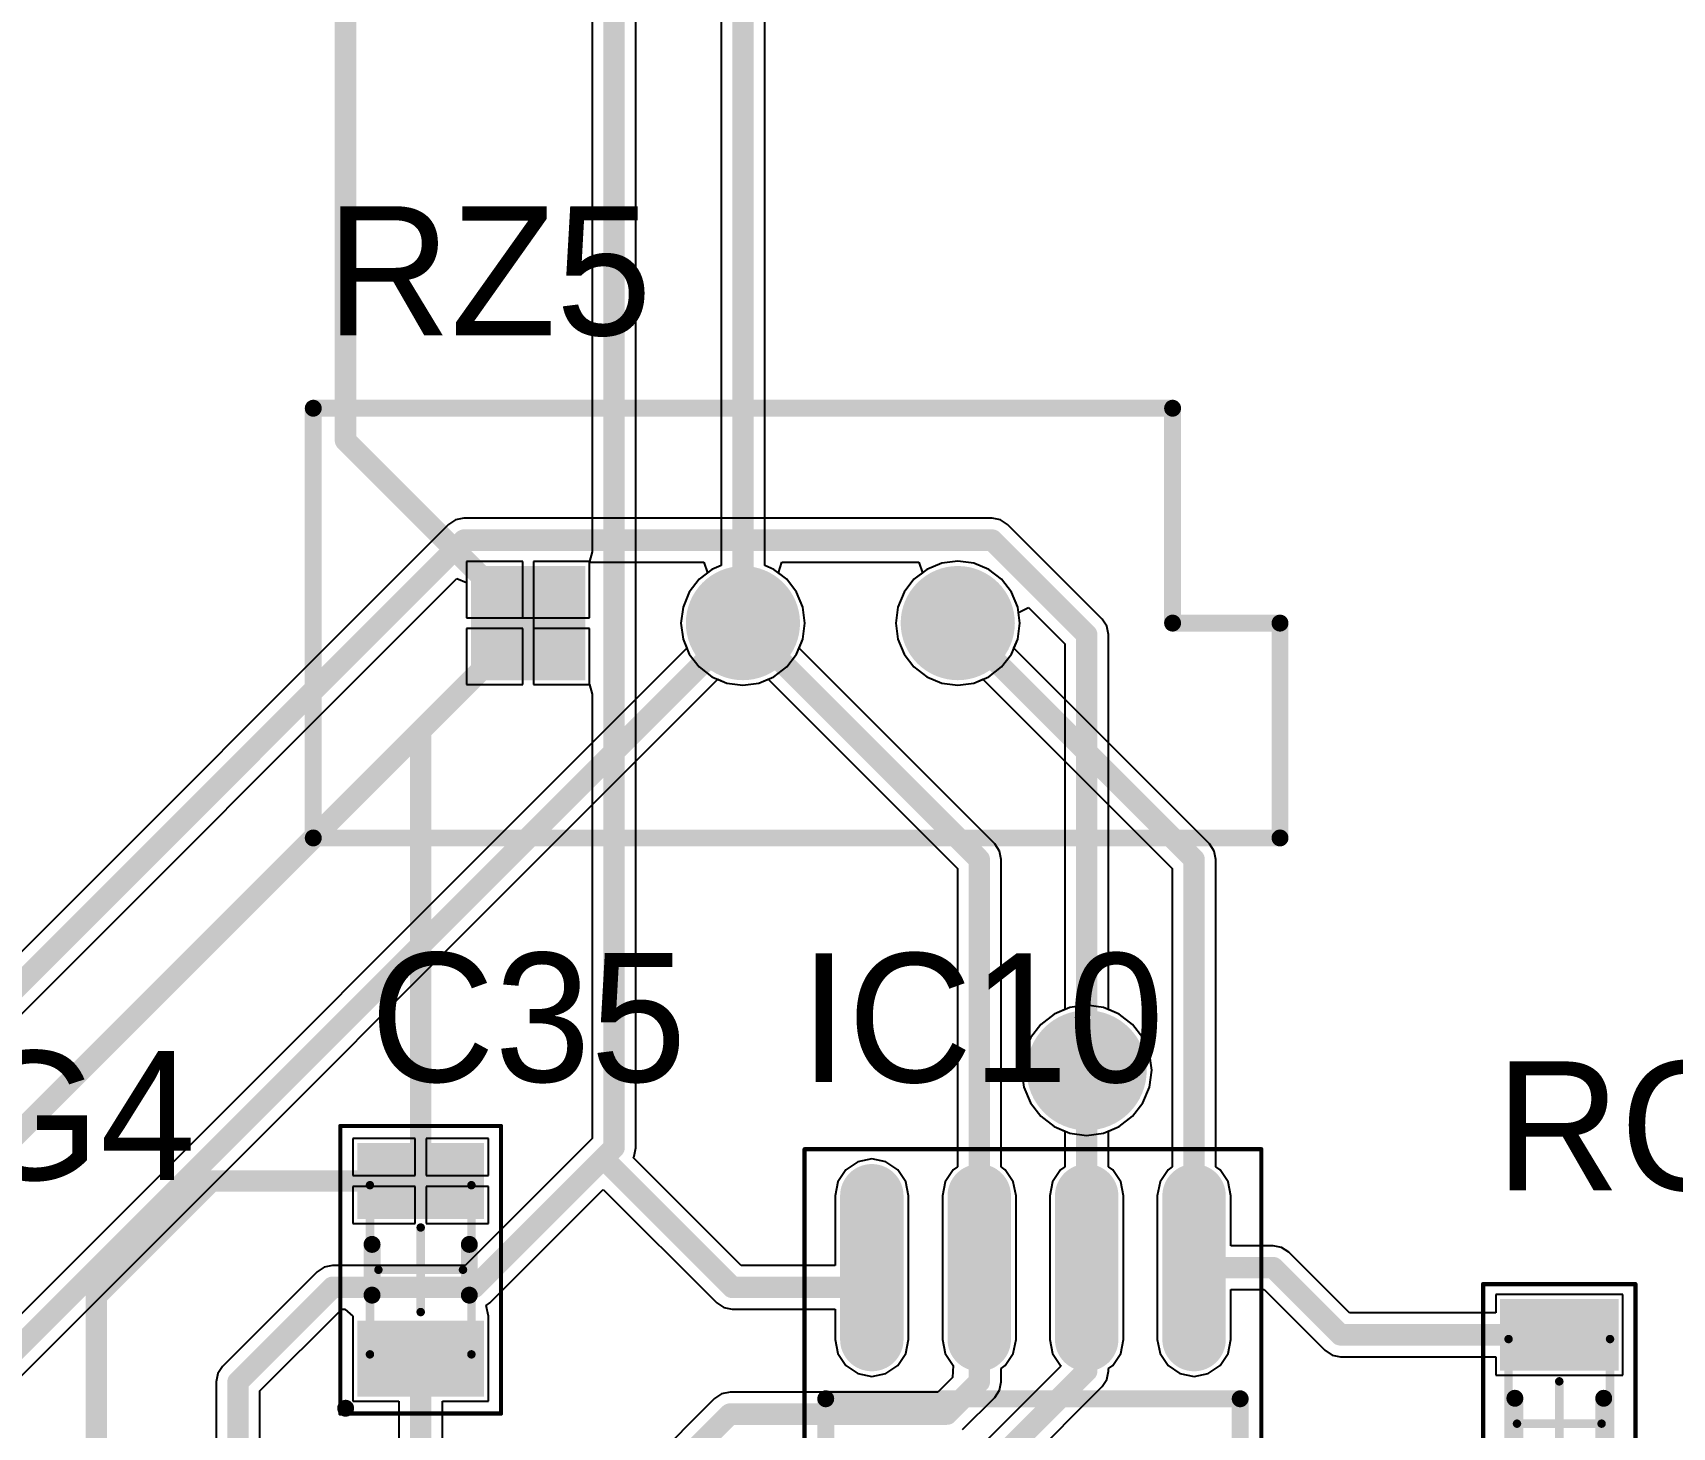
# Model space of a CAD drawing. Header units: millimetres. Extents: x 2.5 to 14.5, y 1.2 to 4.8.
# Drawn here: x 5.234 to 5.998, y 2.259 to 2.908 of the extents above; entities that cross this region are included whole.
import ezdxf

# ---------------------------------------------------------------- set-up
doc = ezdxf.new("R2010")
doc.units = ezdxf.units.MM
doc.header["$MEASUREMENT"] = 0
for name, color, linetype in [('BottomLayer', 5, 'Continuous'), ('BottomSolder', 6, 'Continuous'), ('ConnectLayer', 7, 'Continuous'), ('Mechanical13', 56, 'Continuous'), ('Mechanical15', 56, 'Continuous'), ('MultiLayer', 9, 'Continuous'), ('PadHoleLayer', 156, 'Continuous'), ('TopLayer', 1, 'Continuous'), ('TopOverlay', 2, 'Continuous'), ('TopPaste', 8, 'Continuous'), ('TopSolder', 216, 'Continuous'), ('ViaHoleLayer', 16, 'Continuous')]:
    doc.layers.add(name, color=color, linetype=linetype)

# ---------------------------------------------------------------- blocks, each defined once
blk = doc.blocks.new('VR5_6')
at = {"layer": 'BottomLayer', "const_width": 0.02362}
for points in [[(-0.01181, 0, 1), (0.01181, 0, 1)], [(0.08819, 0, 1), (0.11181, 0, 1)]]:
    blk.add_lwpolyline(points, format="xyb", close=True, dxfattribs=at)
at = {"layer": 'BottomLayer'}
blk.add_solid([(-0.12362, -0.02362), (-0.07638, -0.02362), (-0.12362, 0.02362), (-0.07638, 0.02362)], dxfattribs=at)
at = {"layer": 'BottomSolder', "const_width": 0.02657}
for points in [[(-0.01329, 0, 1), (0.01329, 0, 1)], [(0.08671, 0, 1), (0.11329, 0, 1)]]:
    blk.add_lwpolyline(points, format="xyb", close=True, dxfattribs=at)
at = {"layer": 'BottomSolder'}
blk.add_solid([(-0.12657, -0.02657), (-0.07343, -0.02657), (-0.12657, 0.02658), (-0.07343, 0.02658)], dxfattribs=at)
at = {"layer": 'MultiLayer', "const_width": 0.02362}
for points in [[(-0.01181, 0, 1), (0.01181, 0, 1)], [(0.08819, 0, 1), (0.11181, 0, 1)]]:
    blk.add_lwpolyline(points, format="xyb", close=True, dxfattribs=at)
at = {"layer": 'MultiLayer'}
blk.add_solid([(-0.12362, -0.02362), (-0.07638, -0.02362), (-0.12362, 0.02362), (-0.07638, 0.02362)], dxfattribs=at)
at = {"layer": 'PadHoleLayer', "const_width": 0.01378}
for points in [[(-0.10689, 0, 1), (-0.09311, 0, 1)], [(-0.00689, 0, 1), (0.00689, 0, 1)], [(0.09311, 0, 1), (0.10689, 0, 1)]]:
    blk.add_lwpolyline(points, format="xyb", close=True, dxfattribs=at)
at = {"layer": 'TopLayer', "const_width": 0.02362}
for points in [[(-0.01181, 0, 1), (0.01181, 0, 1)], [(0.08819, 0, 1), (0.11181, 0, 1)]]:
    blk.add_lwpolyline(points, format="xyb", close=True, dxfattribs=at)
at = {"layer": 'TopLayer'}
blk.add_solid([(-0.12362, -0.02362), (-0.07638, -0.02362), (-0.12362, 0.02362), (-0.07638, 0.02362)], dxfattribs=at)
at = {"layer": 'TopOverlay', "const_width": 0.00787}
for points in [[(-0.2, 0.1), (0.2, 0.1)], [(-0.2, -0.1), (-0.2, 0.1)], [(0.2, 0), (0.2, 0.1)], [(0.2, 0), (0.25, 0)], [(0.25, -0.1), (0.25, 0)], [(-0.2, -0.1), (0.25, -0.1)]]:
    blk.add_lwpolyline(points, dxfattribs=at)
at = {"layer": 'TopOverlay', "const_width": 0.00394}
for points in [[(-0.20197, 0.1, 1), (-0.19803, 0.1, 1)], [(-0.20197, 0.1, 1), (-0.19803, 0.1, 1)], [(0.19803, 0.1, 1), (0.20197, 0.1, 1)], [(0.19803, 0.1, 1), (0.20197, 0.1, 1)], [(0.19803, 0, 1), (0.20197, 0, 1)], [(0.19803, 0, 1), (0.20197, 0, 1)], [(0.24803, 0, 1), (0.25197, 0, 1)], [(0.24803, 0, 1), (0.25197, 0, 1)], [(-0.20197, -0.1, 1), (-0.19803, -0.1, 1)], [(-0.20197, -0.1, 1), (-0.19803, -0.1, 1)], [(0.24803, -0.1, 1), (0.25197, -0.1, 1)], [(0.24803, -0.1, 1), (0.25197, -0.1, 1)]]:
    blk.add_lwpolyline(points, format="xyb", close=True, dxfattribs=at)
at = {"layer": 'TopSolder', "const_width": 0.02657}
for points in [[(-0.01329, 0, 1), (0.01329, 0, 1)], [(0.08671, 0, 1), (0.11329, 0, 1)]]:
    blk.add_lwpolyline(points, format="xyb", close=True, dxfattribs=at)
at = {"layer": 'TopSolder'}
blk.add_solid([(-0.12657, -0.02657), (-0.07343, -0.02657), (-0.12657, 0.02658), (-0.07343, 0.02658)], dxfattribs=at)
blk = doc.blocks.new('RESC_0805_2012_19')
at = {"layer": 'Mechanical13', "const_width": 0.00394}
for points in [[(-0.03937, -0.02362), (-0.03937, 0.02362)], [(0.03937, 0.02362), (-0.03937, 0.02362)], [(0.03937, -0.02362), (0.03937, 0.02362)], [(0.03937, -0.02362), (-0.03937, -0.02362)]]:
    blk.add_lwpolyline(points, dxfattribs=at)
at = {"layer": 'Mechanical13', "const_width": 0.00197}
for points in [[(-0.04035, 0.02362, 1), (-0.03839, 0.02362, 1)], [(-0.04035, 0.02362, 1), (-0.03839, 0.02362, 1)], [(0.03839, 0.02362, 1), (0.04035, 0.02362, 1)], [(0.03839, 0.02362, 1), (0.04035, 0.02362, 1)], [(-0.04035, -0.02362, 1), (-0.03839, -0.02362, 1)], [(-0.04035, -0.02362, 1), (-0.03839, -0.02362, 1)], [(0.03839, -0.02362, 1), (0.04035, -0.02362, 1)], [(0.03839, -0.02362, 1), (0.04035, -0.02362, 1)]]:
    blk.add_lwpolyline(points, format="xyb", close=True, dxfattribs=at)
at = {"layer": 'Mechanical15'}
for points, const_width in [([(-0.06496, -0.03543), (-0.06496, 0.03543)], 0.00197), ([(0.06496, 0.03543), (-0.06496, 0.03543)], 0.00197), ([(0.06496, -0.03543), (0.06496, 0.03543)], 0.00197), ([(0, -0.01968), (0, 0.01969)], 0.00394), ([(0.01969, 0), (-0.01968, 0)], 0.00394), ([(0.06496, -0.03543), (-0.06496, -0.03543)], 0.00197)]:
    blk.add_lwpolyline(points, dxfattribs=dict(at, const_width=const_width))
for points, const_width in [([(-0.06545, 0.03543, 1), (-0.06447, 0.03543, 1)], 0.000984), ([(-0.06545, 0.03543, 1), (-0.06447, 0.03543, 1)], 0.000984), ([(0.06447, 0.03543, 1), (0.06545, 0.03543, 1)], 0.000984), ([(0.06447, 0.03543, 1), (0.06545, 0.03543, 1)], 0.000984), ([(-0.00098, 0.01969, 1), (0.00098, 0.01969, 1)], 0.00197), ([(-0.02067, 0, 1), (-0.0187, 0, 1)], 0.00197), ([(0.0187, 0, 1), (0.02067, 0, 1)], 0.00197), ([(-0.00098, -0.01968, 1), (0.00098, -0.01968, 1)], 0.00197), ([(-0.06545, -0.03543, 1), (-0.06447, -0.03543, 1)], 0.000984), ([(-0.06545, -0.03543, 1), (-0.06447, -0.03543, 1)], 0.000984), ([(0.06447, -0.03543, 1), (0.06545, -0.03543, 1)], 0.000984), ([(0.06447, -0.03543, 1), (0.06545, -0.03543, 1)], 0.000984)]:
    blk.add_lwpolyline(points, format="xyb", close=True, dxfattribs=dict(at, const_width=const_width))
at = {"layer": 'TopLayer'}
for points in [[(-0.02756, -0.02461), (-0.02756, 0.02461), (-0.05512, -0.02461), (-0.05512, 0.02461)], [(0.05512, -0.02461), (0.05512, 0.02461), (0.02756, -0.02461), (0.02756, 0.02461)]]:
    blk.add_solid(points, dxfattribs=at)
at = {"layer": 'TopOverlay', "const_width": 0.00787}
for points in [[(0.01181, 0.02067), (-0.01181, 0.02067)], [(0.01181, -0.02067), (-0.01181, -0.02067)]]:
    blk.add_lwpolyline(points, dxfattribs=at)
at = {"layer": 'TopOverlay', "const_width": 0.00394}
for points in [[(-0.01378, 0.02067, 1), (-0.00984, 0.02067, 1)], [(0.00984, 0.02067, 1), (0.01378, 0.02067, 1)], [(-0.01378, -0.02067, 1), (-0.00984, -0.02067, 1)], [(0.00984, -0.02067, 1), (0.01378, -0.02067, 1)]]:
    blk.add_lwpolyline(points, format="xyb", close=True, dxfattribs=at)
at = {"layer": 'TopPaste'}
for points in [[(-0.02756, -0.02461), (-0.02756, 0.02461), (-0.05512, -0.02461), (-0.05512, 0.02461)], [(0.05512, -0.02461), (0.05512, 0.02461), (0.02756, -0.02461), (0.02756, 0.02461)]]:
    blk.add_solid(points, dxfattribs=at)
at = {"layer": 'TopSolder'}
for points in [[(-0.02461, -0.02756), (-0.02461, 0.02756), (-0.05807, -0.02756), (-0.05807, 0.02756)], [(0.05807, -0.02756), (0.05807, 0.02756), (0.02461, -0.02756), (0.02461, 0.02756)]]:
    blk.add_solid(points, dxfattribs=at)
blk = doc.blocks.new('SOIC127P1030X265_8N_131')
at = {"layer": 'Mechanical13', "const_width": 0.00394}
for points in [[(-0.07677, 0.09646), (-0.07677, -0.09646)], [(-0.07677, 0.09646), (0.07677, 0.09646)], [(0.07677, 0.09646), (0.07677, -0.09646)], [(-0.07677, -0.09646), (0.07677, -0.09646)]]:
    blk.add_lwpolyline(points, dxfattribs=at)
at = {"layer": 'Mechanical13'}
for points, const_width in [([(-0.07776, 0.09646, 1), (-0.07579, 0.09646, 1)], 0.00197), ([(-0.07776, 0.09646, 1), (-0.07579, 0.09646, 1)], 0.00197), ([(0.07579, 0.09646, 1), (0.07776, 0.09646, 1)], 0.00197), ([(0.07579, 0.09646, 1), (0.07776, 0.09646, 1)], 0.00197), ([(-0.02165, 0.06102, 1), (-0.06102, 0.06102, 1)], 0.00394), ([(-0.06201, 0.06102, 1), (-0.06004, 0.06102, 1)], 0.00197), ([(-0.02264, 0.06102, 1), (-0.02067, 0.06102, 1)], 0.00197), ([(-0.07776, -0.09646, 1), (-0.07579, -0.09646, 1)], 0.00197), ([(-0.07776, -0.09646, 1), (-0.07579, -0.09646, 1)], 0.00197), ([(0.07579, -0.09646, 1), (0.07776, -0.09646, 1)], 0.00197), ([(0.07579, -0.09646, 1), (0.07776, -0.09646, 1)], 0.00197)]:
    blk.add_lwpolyline(points, format="xyb", close=True, dxfattribs=dict(at, const_width=const_width))
at = {"layer": 'Mechanical15'}
for points, const_width in [([(-0.23327, 0.1063), (-0.23327, -0.1063)], 0.00197), ([(-0.23327, 0.1063), (0.23327, 0.1063)], 0.00197), ([(0.23327, 0.1063), (0.23327, -0.1063)], 0.00197), ([(0, 0.01968), (0, -0.01969)], 0.00394), ([(-0.01968, 0), (0.01969, 0)], 0.00394), ([(-0.23327, -0.1063), (0.23327, -0.1063)], 0.00197)]:
    blk.add_lwpolyline(points, dxfattribs=dict(at, const_width=const_width))
for points, const_width in [([(-0.23376, 0.1063, 1), (-0.23278, 0.1063, 1)], 0.000984), ([(-0.23376, 0.1063, 1), (-0.23278, 0.1063, 1)], 0.000984), ([(0.23278, 0.1063, 1), (0.23376, 0.1063, 1)], 0.000984), ([(0.23278, 0.1063, 1), (0.23376, 0.1063, 1)], 0.000984), ([(-0.00098, 0.01968, 1), (0.00098, 0.01968, 1)], 0.00197), ([(-0.02067, 0, 1), (-0.0187, 0, 1)], 0.00197), ([(0.0187, 0, 1), (0.02067, 0, 1)], 0.00197), ([(-0.00098, -0.01969, 1), (0.00098, -0.01969, 1)], 0.00197), ([(-0.23376, -0.1063, 1), (-0.23278, -0.1063, 1)], 0.000984), ([(-0.23376, -0.1063, 1), (-0.23278, -0.1063, 1)], 0.000984), ([(0.23278, -0.1063, 1), (0.23376, -0.1063, 1)], 0.000984), ([(0.23278, -0.1063, 1), (0.23376, -0.1063, 1)], 0.000984)]:
    blk.add_lwpolyline(points, format="xyb", close=True, dxfattribs=dict(at, const_width=const_width))
at = {"layer": 'TopLayer', "const_width": 0.02362}
for points in [[(-0.21161, 0.075), (-0.14469, 0.075)], [(0.14469, 0.075), (0.21161, 0.075)], [(-0.21161, 0.025), (-0.14469, 0.025)], [(0.14469, 0.025), (0.21161, 0.025)], [(-0.21161, -0.025), (-0.14469, -0.025)], [(0.14469, -0.025), (0.21161, -0.025)], [(-0.21161, -0.075), (-0.14469, -0.075)], [(0.14469, -0.075), (0.21161, -0.075)]]:
    blk.add_lwpolyline(points, dxfattribs=at)
at = {"layer": 'TopLayer', "const_width": 0.01181}
for points in [[(-0.21752, 0.075, 1), (-0.20571, 0.075, 1)], [(-0.15059, 0.075, 1), (-0.13878, 0.075, 1)], [(0.13878, 0.075, 1), (0.15059, 0.075, 1)], [(0.20571, 0.075, 1), (0.21752, 0.075, 1)], [(-0.21752, 0.025, 1), (-0.20571, 0.025, 1)], [(-0.15059, 0.025, 1), (-0.13878, 0.025, 1)], [(0.13878, 0.025, 1), (0.15059, 0.025, 1)], [(0.20571, 0.025, 1), (0.21752, 0.025, 1)], [(-0.21752, -0.025, 1), (-0.20571, -0.025, 1)], [(-0.15059, -0.025, 1), (-0.13878, -0.025, 1)], [(0.13878, -0.025, 1), (0.15059, -0.025, 1)], [(0.20571, -0.025, 1), (0.21752, -0.025, 1)], [(-0.21752, -0.075, 1), (-0.20571, -0.075, 1)], [(-0.15059, -0.075, 1), (-0.13878, -0.075, 1)], [(0.13878, -0.075, 1), (0.15059, -0.075, 1)], [(0.20571, -0.075, 1), (0.21752, -0.075, 1)]]:
    blk.add_lwpolyline(points, format="xyb", close=True, dxfattribs=at)
at = {"layer": 'TopOverlay'}
for points, const_width in [([(-0.17323, 0.10846, 1), (-0.18307, 0.10846, 1)], 0.00984), ([(-0.18553, 0.10846, 1), (-0.18061, 0.10846, 1)], 0.00492), ([(-0.17569, 0.10846, 1), (-0.17077, 0.10846, 1)], 0.00492), ([(-0.11909, 0.09646, 1), (-0.11516, 0.09646, 1)], 0.00394), ([(-0.11909, 0.09646, 1), (-0.11516, 0.09646, 1)], 0.00394), ([(0.11516, 0.09646, 1), (0.11909, 0.09646, 1)], 0.00394), ([(0.11516, 0.09646, 1), (0.11909, 0.09646, 1)], 0.00394), ([(-0.06594, 0.05709, 1), (-0.08957, 0.05709, 1)], 0.02362), ([(-0.09547, 0.05709, 1), (-0.08366, 0.05709, 1)], 0.01181), ([(-0.07185, 0.05709, 1), (-0.06004, 0.05709, 1)], 0.01181), ([(-0.11909, -0.09646, 1), (-0.11516, -0.09646, 1)], 0.00394), ([(-0.11909, -0.09646, 1), (-0.11516, -0.09646, 1)], 0.00394), ([(0.11516, -0.09646, 1), (0.11909, -0.09646, 1)], 0.00394), ([(0.11516, -0.09646, 1), (0.11909, -0.09646, 1)], 0.00394)]:
    blk.add_lwpolyline(points, format="xyb", close=True, dxfattribs=dict(at, const_width=const_width))
at = {"layer": 'TopOverlay', "const_width": 0.00787}
for points in [[(-0.11713, 0.09646), (-0.11713, -0.09646)], [(-0.11713, 0.09646), (0.11713, 0.09646)], [(0.11713, 0.09646), (0.11713, -0.09646)], [(-0.11713, -0.09646), (0.11713, -0.09646)]]:
    blk.add_lwpolyline(points, dxfattribs=at)
at = {"layer": 'TopPaste', "const_width": 0.02362}
for points in [[(-0.21161, 0.075), (-0.14469, 0.075)], [(0.14469, 0.075), (0.21161, 0.075)], [(-0.21161, 0.025), (-0.14469, 0.025)], [(0.14469, 0.025), (0.21161, 0.025)], [(-0.21161, -0.025), (-0.14469, -0.025)], [(0.14469, -0.025), (0.21161, -0.025)], [(-0.21161, -0.075), (-0.14469, -0.075)], [(0.14469, -0.075), (0.21161, -0.075)]]:
    blk.add_lwpolyline(points, dxfattribs=at)
at = {"layer": 'TopPaste', "const_width": 0.01181}
for points in [[(-0.21752, 0.075, 1), (-0.20571, 0.075, 1)], [(-0.15059, 0.075, 1), (-0.13878, 0.075, 1)], [(0.13878, 0.075, 1), (0.15059, 0.075, 1)], [(0.20571, 0.075, 1), (0.21752, 0.075, 1)], [(-0.21752, 0.025, 1), (-0.20571, 0.025, 1)], [(-0.15059, 0.025, 1), (-0.13878, 0.025, 1)], [(0.13878, 0.025, 1), (0.15059, 0.025, 1)], [(0.20571, 0.025, 1), (0.21752, 0.025, 1)], [(-0.21752, -0.025, 1), (-0.20571, -0.025, 1)], [(-0.15059, -0.025, 1), (-0.13878, -0.025, 1)], [(0.13878, -0.025, 1), (0.15059, -0.025, 1)], [(0.20571, -0.025, 1), (0.21752, -0.025, 1)], [(-0.21752, -0.075, 1), (-0.20571, -0.075, 1)], [(-0.15059, -0.075, 1), (-0.13878, -0.075, 1)], [(0.13878, -0.075, 1), (0.15059, -0.075, 1)], [(0.20571, -0.075, 1), (0.21752, -0.075, 1)]]:
    blk.add_lwpolyline(points, format="xyb", close=True, dxfattribs=at)
at = {"layer": 'TopSolder', "const_width": 0.02953}
for points in [[(-0.21161, 0.075), (-0.14469, 0.075)], [(0.14469, 0.075), (0.21161, 0.075)], [(-0.21161, 0.025), (-0.14469, 0.025)], [(0.14469, 0.025), (0.21161, 0.025)], [(-0.21161, -0.025), (-0.14469, -0.025)], [(0.14469, -0.025), (0.21161, -0.025)], [(-0.21161, -0.075), (-0.14469, -0.075)], [(0.14469, -0.075), (0.21161, -0.075)]]:
    blk.add_lwpolyline(points, dxfattribs=at)
at = {"layer": 'TopSolder', "const_width": 0.01476}
for points in [[(-0.219, 0.075, 1), (-0.20423, 0.075, 1)], [(-0.15207, 0.075, 1), (-0.1373, 0.075, 1)], [(0.1373, 0.075, 1), (0.15207, 0.075, 1)], [(0.20423, 0.075, 1), (0.219, 0.075, 1)], [(-0.219, 0.025, 1), (-0.20423, 0.025, 1)], [(-0.15207, 0.025, 1), (-0.1373, 0.025, 1)], [(0.1373, 0.025, 1), (0.15207, 0.025, 1)], [(0.20423, 0.025, 1), (0.219, 0.025, 1)], [(-0.219, -0.025, 1), (-0.20423, -0.025, 1)], [(-0.15207, -0.025, 1), (-0.1373, -0.025, 1)], [(0.1373, -0.025, 1), (0.15207, -0.025, 1)], [(0.20423, -0.025, 1), (0.219, -0.025, 1)], [(-0.219, -0.075, 1), (-0.20423, -0.075, 1)], [(-0.15207, -0.075, 1), (-0.1373, -0.075, 1)], [(0.1373, -0.075, 1), (0.15207, -0.075, 1)], [(0.20423, -0.075, 1), (0.219, -0.075, 1)]]:
    blk.add_lwpolyline(points, format="xyb", close=True, dxfattribs=at)
blk = doc.blocks.new('CAPCP2012X06N_170')
at = {"layer": 'Mechanical13', "const_width": 0.00394}
for points in [[(-0.03937, 0.02362), (-0.03937, -0.02362)], [(-0.03937, 0.02362), (0.03937, 0.02362)], [(0.03937, 0.02362), (0.03937, -0.02362)], [(-0.03937, -0.02362), (0.03937, -0.02362)]]:
    blk.add_lwpolyline(points, dxfattribs=at)
at = {"layer": 'Mechanical13', "const_width": 0.00197}
for points in [[(-0.04035, 0.02362, 1), (-0.03839, 0.02362, 1)], [(-0.04035, 0.02362, 1), (-0.03839, 0.02362, 1)], [(0.03839, 0.02362, 1), (0.04035, 0.02362, 1)], [(0.03839, 0.02362, 1), (0.04035, 0.02362, 1)], [(-0.04035, -0.02362, 1), (-0.03839, -0.02362, 1)], [(-0.04035, -0.02362, 1), (-0.03839, -0.02362, 1)], [(0.03839, -0.02362, 1), (0.04035, -0.02362, 1)], [(0.03839, -0.02362, 1), (0.04035, -0.02362, 1)]]:
    blk.add_lwpolyline(points, format="xyb", close=True, dxfattribs=at)
at = {"layer": 'Mechanical15'}
for points, const_width in [([(-0.06693, 0.0374), (-0.06693, -0.0374)], 0.00197), ([(-0.06693, 0.0374), (0.06693, 0.0374)], 0.00197), ([(0.06693, 0.0374), (0.06693, -0.0374)], 0.00197), ([(0, 0.01968), (0, -0.01969)], 0.00394), ([(-0.01969, 0), (0.01968, 0)], 0.00394), ([(-0.06693, -0.0374), (0.06693, -0.0374)], 0.00197)]:
    blk.add_lwpolyline(points, dxfattribs=dict(at, const_width=const_width))
for points, const_width in [([(-0.06742, 0.0374, 1), (-0.06644, 0.0374, 1)], 0.000984), ([(-0.06742, 0.0374, 1), (-0.06644, 0.0374, 1)], 0.000984), ([(0.06644, 0.0374, 1), (0.06742, 0.0374, 1)], 0.000984), ([(0.06644, 0.0374, 1), (0.06742, 0.0374, 1)], 0.000984), ([(-0.00098, 0.01968, 1), (0.00098, 0.01968, 1)], 0.00197), ([(-0.02067, 0, 1), (-0.0187, 0, 1)], 0.00197), ([(0.0187, 0, 1), (0.02067, 0, 1)], 0.00197), ([(-0.00098, -0.01969, 1), (0.00098, -0.01969, 1)], 0.00197), ([(-0.06742, -0.0374, 1), (-0.06644, -0.0374, 1)], 0.000984), ([(-0.06742, -0.0374, 1), (-0.06644, -0.0374, 1)], 0.000984), ([(0.06644, -0.0374, 1), (0.06742, -0.0374, 1)], 0.000984), ([(0.06644, -0.0374, 1), (0.06742, -0.0374, 1)], 0.000984)]:
    blk.add_lwpolyline(points, format="xyb", close=True, dxfattribs=dict(at, const_width=const_width))
at = {"layer": 'TopLayer'}
for points in [[(-0.02657, -0.02657), (-0.02657, 0.02657), (-0.0561, -0.02657), (-0.0561, 0.02657)], [(0.0561, -0.02657), (0.0561, 0.02657), (0.02657, -0.02657), (0.02657, 0.02657)]]:
    blk.add_solid(points, dxfattribs=at)
at = {"layer": 'TopOverlay'}
for points, const_width in [([(-0.06249, 0.03493, 1), (-0.06642, 0.03493, 1)], 0.00394), ([(-0.06741, 0.03493, 1), (-0.06544, 0.03493, 1)], 0.00197), ([(-0.06347, 0.03493, 1), (-0.0615, 0.03493, 1)], 0.00197), ([(-0.01378, 0.02264, 1), (-0.00984, 0.02264, 1)], 0.00394), ([(0.00984, 0.02264, 1), (0.01378, 0.02264, 1)], 0.00394), ([(-0.01378, -0.02264, 1), (-0.00984, -0.02264, 1)], 0.00394), ([(0.00984, -0.02264, 1), (0.01378, -0.02264, 1)], 0.00394)]:
    blk.add_lwpolyline(points, format="xyb", close=True, dxfattribs=dict(at, const_width=const_width))
at = {"layer": 'TopOverlay', "const_width": 0.00787}
for points in [[(-0.01181, 0.02264), (0.01181, 0.02264)], [(-0.01181, -0.02264), (0.01181, -0.02264)]]:
    blk.add_lwpolyline(points, dxfattribs=at)
at = {"layer": 'TopPaste'}
for points in [[(-0.02657, -0.02657), (-0.02657, 0.02657), (-0.0561, -0.02657), (-0.0561, 0.02657)], [(0.0561, -0.02657), (0.0561, 0.02657), (0.02657, -0.02657), (0.02657, 0.02657)]]:
    blk.add_solid(points, dxfattribs=at)
at = {"layer": 'TopSolder'}
for points in [[(-0.02362, -0.02953), (-0.02362, 0.02953), (-0.05905, -0.02953), (-0.05905, 0.02953)], [(0.05906, -0.02953), (0.05906, 0.02953), (0.02362, -0.02953), (0.02362, 0.02953)]]:
    blk.add_solid(points, dxfattribs=at)

msp = doc.modelspace()

# ---------------------------------------------------------------- linework, layer by layer
at = {"layer": 'BottomLayer', "const_width": 0.01}
for points in [[(5.17339, 2.41), (5.43516, 2.67177)], [(5.43516, 2.67177), (5.681, 2.67177)], [(5.681, 2.67177), (5.725, 2.62777)], [(5.14185, 2.31), (5.465, 2.63315)], [(5.19985, 2.268), (5.565, 2.63315)], [(5.725, 2.425), (5.725, 2.62777)]]:
    msp.add_lwpolyline(points, dxfattribs=at)
at = {"layer": 'BottomLayer'}
for points, const_width in [([(5.43266, 2.67177, 1), (5.43766, 2.67177, 1)], 0.005), ([(5.43266, 2.67177, 1), (5.43766, 2.67177, 1)], 0.005), ([(5.6785, 2.67177, 1), (5.6835, 2.67177, 1)], 0.005), ([(5.6785, 2.67177, 1), (5.6835, 2.67177, 1)], 0.005), ([(5.4625, 2.63315, 1), (5.4675, 2.63315, 1)], 0.005), ([(5.5625, 2.63315, 1), (5.5675, 2.63315, 1)], 0.005), ([(5.7225, 2.62777, 1), (5.7275, 2.62777, 1)], 0.005), ([(5.7225, 2.62777, 1), (5.7275, 2.62777, 1)], 0.005), ([(5.7125, 2.425, 1), (5.7375, 2.425, 1)], 0.025), ([(5.7225, 2.425, 1), (5.7275, 2.425, 1)], 0.005)]:
    msp.add_lwpolyline(points, format="xyb", close=True, dxfattribs=dict(at, const_width=const_width))
at = {"layer": 'BottomSolder', "const_width": 0.02795}
msp.add_lwpolyline([(5.71102, 2.425, 1), (5.73898, 2.425, 1)], format="xyb", close=True, dxfattribs=at)
at = {"layer": 'ConnectLayer'}
for p, q in [((5.5548, 2.95945), (5.5548, 2.65991)), ((5.5752, 2.65991), (5.5752, 2.95523)), ((5.4948, 2.93945), (5.4948, 2.66628)), ((5.5152, 2.389), (5.5152, 2.93523)), ((5.42795, 2.67898), (5.16917, 2.4202)), ((5.43126, 2.68119), (5.42795, 2.67898)), ((5.43516, 2.68197), (5.43126, 2.68119)), ((5.681, 2.68197), (5.43516, 2.68197)), ((5.6849, 2.68119), (5.681, 2.68197)), ((5.68821, 2.67898), (5.6849, 2.68119)), ((5.73221, 2.63498), (5.68821, 2.67898)), ((5.4948, 2.66628), (5.49362, 2.66177)), ((5.4625, 2.66177), (5.43638, 2.66177)), ((5.43638, 2.66177), (5.43638, 2.63565)), ((5.4625, 2.63565), (5.4625, 2.66177)), ((5.4898, 2.66177), (5.4675, 2.66177)), ((5.4675, 2.66177), (5.4675, 2.63315)), ((5.49362, 2.66177), (5.4898, 2.66177)), ((5.49362, 2.63565), (5.49362, 2.66158)), ((5.49362, 2.66158), (5.54682, 2.66158)), ((5.55057, 2.65815), (5.54459, 2.65356)), ((5.54851, 2.65658), (5.54459, 2.65356)), ((5.54682, 2.66158), (5.54851, 2.65658)), ((5.5548, 2.65991), (5.55057, 2.65815)), ((5.57943, 2.65815), (5.5752, 2.65991)), ((5.58541, 2.65356), (5.57943, 2.65815)), ((5.58149, 2.65658), (5.58318, 2.66158)), ((5.58541, 2.65356), (5.58149, 2.65658)), ((5.58318, 2.66158), (5.64682, 2.66158)), ((5.65057, 2.65815), (5.64459, 2.65356)), ((5.64851, 2.65658), (5.64459, 2.65356)), ((5.64682, 2.66158), (5.64851, 2.65658)), ((5.65753, 2.66104), (5.65057, 2.65815)), ((5.665, 2.66202), (5.65753, 2.66104)), ((5.67247, 2.66104), (5.665, 2.66202)), ((5.67943, 2.65815), (5.67247, 2.66104)), ((5.68541, 2.65356), (5.67943, 2.65815)), ((5.1806, 2.40279), (5.43176, 2.65395)), ((5.43176, 2.65395), (5.43638, 2.65203)), ((5.43638, 2.65203), (5.43638, 2.63565)), ((5.54459, 2.65356), (5.54, 2.64758)), ((5.54459, 2.65356), (5.54, 2.64758)), ((5.59, 2.64758), (5.58541, 2.65356)), ((5.59, 2.64758), (5.58541, 2.65356)), ((5.64459, 2.65356), (5.64, 2.64758)), ((5.64459, 2.65356), (5.64, 2.64758)), ((5.69, 2.64758), (5.68541, 2.65356)), ((5.53711, 2.64062), (5.53613, 2.63315)), ((5.53711, 2.64062), (5.53613, 2.63315)), ((5.54, 2.64758), (5.53711, 2.64062)), ((5.54, 2.64758), (5.53711, 2.64062)), ((5.59289, 2.64062), (5.59, 2.64758)), ((5.59289, 2.64062), (5.59, 2.64758)), ((5.59387, 2.63315), (5.59289, 2.64062)), ((5.59387, 2.63315), (5.59289, 2.64062)), ((5.63711, 2.64062), (5.63613, 2.63315)), ((5.63711, 2.64062), (5.63613, 2.63315)), ((5.64, 2.64758), (5.63711, 2.64062)), ((5.64, 2.64758), (5.63711, 2.64062)), ((5.69289, 2.64062), (5.69, 2.64758)), ((5.69387, 2.63315), (5.69289, 2.64062)), ((5.43638, 2.63565), (5.49362, 2.63565)), ((5.43638, 2.63565), (5.4625, 2.63565)), ((5.4675, 2.63315), (5.4675, 2.60453)), ((5.53613, 2.63315), (5.53711, 2.62568)), ((5.53613, 2.63315), (5.53711, 2.62568)), ((5.59289, 2.62568), (5.59387, 2.63315)), ((5.59289, 2.62568), (5.59387, 2.63315)), ((5.63613, 2.63315), (5.63711, 2.62568)), ((5.63613, 2.63315), (5.63711, 2.62568)), ((5.69289, 2.62568), (5.69387, 2.63315)), ((5.69289, 2.62568), (5.69387, 2.63315)), ((5.69322, 2.63806), (5.69796, 2.64039)), ((5.69387, 2.63315), (5.69322, 2.63806)), ((5.69796, 2.64039), (5.7148, 2.62355)), ((5.73442, 2.63167), (5.73221, 2.63498)), ((5.4625, 2.63065), (5.43638, 2.63065)), ((5.43638, 2.63065), (5.43638, 2.60453)), ((5.4625, 2.63065), (5.43638, 2.63065)), ((5.43638, 2.63065), (5.43638, 2.60453)), ((5.4625, 2.60453), (5.4625, 2.63065)), ((5.4625, 2.60453), (5.4625, 2.63065)), ((5.49362, 2.63065), (5.4675, 2.63065)), ((5.4675, 2.63065), (5.4675, 2.60453)), ((5.49362, 2.60453), (5.49362, 2.63065)), ((5.53711, 2.62568), (5.53887, 2.62144)), ((5.53711, 2.62568), (5.54, 2.61872)), ((5.59, 2.61872), (5.59289, 2.62568)), ((5.59113, 2.62144), (5.59289, 2.62568)), ((5.63711, 2.62568), (5.64, 2.61872)), ((5.63711, 2.62568), (5.64, 2.61872)), ((5.69, 2.61872), (5.69289, 2.62568)), ((5.69113, 2.62144), (5.69289, 2.62568)), ((5.7352, 2.62777), (5.73442, 2.63167)), ((5.7352, 2.45325), (5.7352, 2.62777)), ((5.53887, 2.62144), (5.19563, 2.2782)), ((5.54, 2.61872), (5.54459, 2.61274)), ((5.58541, 2.61274), (5.59, 2.61872)), ((5.68221, 2.53036), (5.59113, 2.62144)), ((5.64, 2.61872), (5.64459, 2.61274)), ((5.64, 2.61872), (5.64459, 2.61274)), ((5.68541, 2.61274), (5.69, 2.61872)), ((5.78221, 2.53036), (5.69113, 2.62144)), ((5.7148, 2.62355), (5.7148, 2.45325)), ((5.54459, 2.61274), (5.55057, 2.60815)), ((5.57943, 2.60815), (5.58541, 2.61274)), ((5.64459, 2.61274), (5.65057, 2.60815)), ((5.64459, 2.61274), (5.65057, 2.60815)), ((5.67943, 2.60815), (5.68541, 2.61274)), ((5.20706, 2.26079), (5.55329, 2.60702)), ((5.43638, 2.60453), (5.4625, 2.60453)), ((5.43638, 2.60453), (5.4625, 2.60453)), ((5.4675, 2.60453), (5.49362, 2.60453)), ((5.4675, 2.60453), (5.49362, 2.60453)), ((5.49362, 2.60453), (5.4948, 2.60002)), ((5.55057, 2.60815), (5.55753, 2.60526)), ((5.55329, 2.60702), (5.55753, 2.60526)), ((5.55753, 2.60526), (5.565, 2.60428)), ((5.55753, 2.60526), (5.565, 2.60428)), ((5.565, 2.60428), (5.57247, 2.60526)), ((5.565, 2.60428), (5.57247, 2.60526)), ((5.57247, 2.60526), (5.57943, 2.60815)), ((5.57247, 2.60526), (5.57671, 2.60702)), ((5.57671, 2.60702), (5.6648, 2.51893)), ((5.65057, 2.60815), (5.65753, 2.60526)), ((5.65057, 2.60815), (5.65753, 2.60526)), ((5.65753, 2.60526), (5.665, 2.60428)), ((5.65753, 2.60526), (5.665, 2.60428)), ((5.665, 2.60428), (5.67247, 2.60526)), ((5.665, 2.60428), (5.67247, 2.60526)), ((5.67247, 2.60526), (5.67943, 2.60815)), ((5.67247, 2.60526), (5.67671, 2.60702)), ((5.67671, 2.60702), (5.7648, 2.51893)), ((5.4948, 2.60002), (5.4948, 2.39322)), ((5.68442, 2.52705), (5.68221, 2.53036)), ((5.6852, 2.52315), (5.68442, 2.52705)), ((5.78442, 2.52705), (5.78221, 2.53036)), ((5.7852, 2.52315), (5.78442, 2.52705)), ((5.6648, 2.51893), (5.6648, 2.38002)), ((5.6852, 2.38002), (5.6852, 2.52315)), ((5.7648, 2.51893), (5.7648, 2.38002)), ((5.7852, 2.38002), (5.7852, 2.52315)), ((5.70987, 2.4512), (5.7036, 2.4464)), ((5.70987, 2.4512), (5.7036, 2.4464)), ((5.71717, 2.45423), (5.70987, 2.4512)), ((5.7148, 2.45325), (5.70987, 2.4512)), ((5.725, 2.45526), (5.71717, 2.45423)), ((5.73283, 2.45423), (5.725, 2.45526)), ((5.74013, 2.4512), (5.73283, 2.45423)), ((5.74013, 2.4512), (5.7352, 2.45325)), ((5.7464, 2.4464), (5.74013, 2.4512)), ((5.7464, 2.4464), (5.74013, 2.4512)), ((5.7036, 2.4464), (5.69879, 2.44013)), ((5.7036, 2.4464), (5.69879, 2.44013)), ((5.7512, 2.44013), (5.7464, 2.4464)), ((5.7512, 2.44013), (5.7464, 2.4464)), ((5.69879, 2.44013), (5.69577, 2.43283)), ((5.69879, 2.44013), (5.69577, 2.43283)), ((5.75423, 2.43283), (5.7512, 2.44013)), ((5.75423, 2.43283), (5.7512, 2.44013)), ((5.69577, 2.43283), (5.69474, 2.425)), ((5.69577, 2.43283), (5.69474, 2.425)), ((5.75526, 2.425), (5.75423, 2.43283)), ((5.75526, 2.425), (5.75423, 2.43283)), ((5.69474, 2.425), (5.69577, 2.41717)), ((5.69474, 2.425), (5.69577, 2.41717)), ((5.75423, 2.41717), (5.75526, 2.425)), ((5.75423, 2.41717), (5.75526, 2.425)), ((5.69577, 2.41717), (5.69879, 2.40987)), ((5.69577, 2.41717), (5.69879, 2.40987)), ((5.7512, 2.40987), (5.75423, 2.41717)), ((5.7512, 2.40987), (5.75423, 2.41717)), ((5.69879, 2.40987), (5.7036, 2.4036)), ((5.69879, 2.40987), (5.7036, 2.4036)), ((5.7464, 2.4036), (5.7512, 2.40987)), ((5.7464, 2.4036), (5.7512, 2.40987)), ((5.7036, 2.4036), (5.70987, 2.39879)), ((5.7036, 2.4036), (5.70987, 2.39879)), ((5.70987, 2.39879), (5.71717, 2.39577)), ((5.70987, 2.39879), (5.7148, 2.39675)), ((5.7148, 2.39675), (5.7148, 2.38002)), ((5.73283, 2.39577), (5.74013, 2.39879)), ((5.7352, 2.39675), (5.74013, 2.39879)), ((5.7352, 2.38002), (5.7352, 2.39675)), ((5.74013, 2.39879), (5.7464, 2.4036)), ((5.74013, 2.39879), (5.7464, 2.4036)), ((5.4125, 2.39327), (5.38343, 2.39327)), ((5.38343, 2.39327), (5.38343, 2.376)), ((5.4125, 2.376), (5.4125, 2.39327)), ((5.44657, 2.39327), (5.4175, 2.39327)), ((5.4175, 2.39327), (5.4175, 2.376)), ((5.4948, 2.39322), (5.43578, 2.3342)), ((5.44657, 2.376), (5.44657, 2.39327)), ((5.51442, 2.3851), (5.5152, 2.389)), ((5.71717, 2.39577), (5.725, 2.39474)), ((5.725, 2.39474), (5.73283, 2.39577)), ((5.51398, 2.38444), (5.51442, 2.3851)), ((5.56422, 2.3342), (5.51398, 2.38444)), ((5.61844, 2.38245), (5.61288, 2.37873)), ((5.625, 2.38375), (5.61844, 2.38245)), ((5.63156, 2.38245), (5.625, 2.38375)), ((5.63712, 2.37873), (5.63156, 2.38245)), ((5.38343, 2.376), (5.4125, 2.376)), ((5.4175, 2.376), (5.44657, 2.376)), ((5.61288, 2.37873), (5.60916, 2.37317)), ((5.64084, 2.37317), (5.63712, 2.37873)), ((5.66288, 2.37873), (5.65916, 2.37317)), ((5.6648, 2.38002), (5.66288, 2.37873)), ((5.68712, 2.37873), (5.6852, 2.38002)), ((5.69084, 2.37317), (5.68712, 2.37873)), ((5.71288, 2.37873), (5.70916, 2.37317)), ((5.7148, 2.38002), (5.71288, 2.37873)), ((5.73712, 2.37873), (5.7352, 2.38002)), ((5.74084, 2.37317), (5.73712, 2.37873)), ((5.76288, 2.37873), (5.75916, 2.37317)), ((5.7648, 2.38002), (5.76288, 2.37873)), ((5.78712, 2.37873), (5.7852, 2.38002)), ((5.79084, 2.37317), (5.78712, 2.37873)), ((5.4125, 2.371), (5.38343, 2.371)), ((5.38343, 2.371), (5.38343, 2.35374)), ((5.4125, 2.35374), (5.4125, 2.371)), ((5.44657, 2.371), (5.4175, 2.371)), ((5.4175, 2.371), (5.4175, 2.35374)), ((5.44657, 2.35374), (5.44657, 2.371)), ((5.44721, 2.31679), (5.5, 2.36958)), ((5.5, 2.36958), (5.55279, 2.31679)), ((5.60916, 2.37317), (5.60786, 2.36661)), ((5.60786, 2.36661), (5.60786, 2.3342)), ((5.64214, 2.36661), (5.64084, 2.37317)), ((5.64214, 2.29969), (5.64214, 2.36661)), ((5.65916, 2.37317), (5.65786, 2.36661)), ((5.65786, 2.36661), (5.65786, 2.29969)), ((5.69214, 2.36661), (5.69084, 2.37317)), ((5.69214, 2.29969), (5.69214, 2.36661)), ((5.70916, 2.37317), (5.70786, 2.36661)), ((5.70786, 2.36661), (5.70786, 2.29969)), ((5.74214, 2.36661), (5.74084, 2.37317)), ((5.74214, 2.29969), (5.74214, 2.36661)), ((5.75916, 2.37317), (5.75786, 2.36661)), ((5.75786, 2.36661), (5.75786, 2.29969)), ((5.79214, 2.36661), (5.79084, 2.37317)), ((5.79214, 2.34335), (5.79214, 2.36661)), ((5.38343, 2.35374), (5.4125, 2.35374)), ((5.4175, 2.35374), (5.44657, 2.35374)), ((5.81185, 2.34335), (5.79214, 2.34335)), ((5.81575, 2.34257), (5.81185, 2.34335)), ((5.81906, 2.34036), (5.81575, 2.34257)), ((5.84734, 2.31208), (5.81906, 2.34036)), ((5.36679, 2.33121), (5.32279, 2.28721)), ((5.3701, 2.33342), (5.36679, 2.33121)), ((5.374, 2.3342), (5.3701, 2.33342)), ((5.43578, 2.3342), (5.374, 2.3342)), ((5.60786, 2.3342), (5.56422, 2.3342)), ((5.79214, 2.29969), (5.79214, 2.32295)), ((5.79214, 2.32295), (5.80763, 2.32295)), ((5.80763, 2.32295), (5.8359, 2.29468)), ((5.97461, 2.32067), (5.91539, 2.32067)), ((5.91539, 2.32067), (5.91539, 2.31208)), ((5.97461, 2.28311), (5.97461, 2.32067)), ((5.3402, 2.27578), (5.37822, 2.3138)), ((5.37822, 2.3138), (5.37976, 2.3138)), ((5.37976, 2.3138), (5.38343, 2.31059)), ((5.44542, 2.31559), (5.44721, 2.31679)), ((5.44657, 2.31059), (5.44542, 2.31559)), ((5.55279, 2.31679), (5.5561, 2.31458)), ((5.5561, 2.31458), (5.56, 2.3138)), ((5.56, 2.3138), (5.60786, 2.3138)), ((5.60786, 2.3138), (5.60786, 2.29969)), ((5.38343, 2.31059), (5.38343, 2.3088)), ((5.38343, 2.3088), (5.38343, 2.27106)), ((5.44657, 2.27106), (5.44657, 2.31059)), ((5.44657, 2.31059), (5.44657, 2.31059)), ((5.91539, 2.31208), (5.84734, 2.31208)), ((5.60786, 2.29969), (5.60916, 2.29313)), ((5.64084, 2.29313), (5.64214, 2.29969)), ((5.65786, 2.29969), (5.65916, 2.29313)), ((5.69084, 2.29313), (5.69214, 2.29969)), ((5.70786, 2.29969), (5.70916, 2.29313)), ((5.74084, 2.29313), (5.74214, 2.29969)), ((5.75786, 2.29969), (5.75916, 2.29313)), ((5.79084, 2.29313), (5.79214, 2.29969)), ((5.60916, 2.29313), (5.61288, 2.28757)), ((5.63712, 2.28757), (5.64084, 2.29313)), ((5.65916, 2.29313), (5.66288, 2.28757)), ((5.68712, 2.28757), (5.69084, 2.29313)), ((5.70916, 2.29313), (5.71288, 2.28757)), ((5.73712, 2.28757), (5.74084, 2.29313)), ((5.75916, 2.29313), (5.76288, 2.28757)), ((5.78712, 2.28757), (5.79084, 2.29313)), ((5.8359, 2.29468), (5.83921, 2.29247)), ((5.83921, 2.29247), (5.84311, 2.29169)), ((5.84311, 2.29169), (5.91539, 2.29169)), ((5.91539, 2.29169), (5.91539, 2.28311)), ((5.32058, 2.2839), (5.3198, 2.28)), ((5.32279, 2.28721), (5.32058, 2.2839)), ((5.7129, 2.28732), (5.52526, 2.09968)), ((5.61288, 2.28757), (5.61844, 2.28385)), ((5.61844, 2.28385), (5.625, 2.28255)), ((5.625, 2.28255), (5.63156, 2.28385)), ((5.63156, 2.28385), (5.63712, 2.28757)), ((5.66259, 2.28201), (5.65578, 2.2752)), ((5.66288, 2.28757), (5.66259, 2.28201)), ((5.6852, 2.28628), (5.68712, 2.28757)), ((5.6852, 2.28), (5.6852, 2.28628)), ((5.71288, 2.28757), (5.7129, 2.28732)), ((5.73442, 2.2811), (5.7352, 2.285)), ((5.7352, 2.28628), (5.73712, 2.28757)), ((5.7352, 2.285), (5.7352, 2.28628)), ((5.76288, 2.28757), (5.76844, 2.28385)), ((5.76844, 2.28385), (5.775, 2.28255)), ((5.775, 2.28255), (5.78156, 2.28385)), ((5.78156, 2.28385), (5.78712, 2.28757)), ((5.91539, 2.28311), (5.97461, 2.28311)), ((5.3198, 2.28), (5.3198, 2.05525)), ((5.3402, 2.05525), (5.3402, 2.27578)), ((5.5367, 2.08228), (5.73221, 2.27779)), ((5.5551, 2.27442), (5.55179, 2.27221)), ((5.559, 2.2752), (5.5551, 2.27442)), ((5.65578, 2.2752), (5.559, 2.2752)), ((5.68221, 2.27279), (5.68442, 2.2761)), ((5.68442, 2.2761), (5.6852, 2.28)), ((5.73221, 2.27779), (5.73442, 2.2811)), ((5.38343, 2.27106), (5.4048, 2.27106)), ((5.4048, 2.27106), (5.4048, 2.12522)), ((5.4252, 2.15215), (5.4252, 2.27106)), ((5.4252, 2.27106), (5.44657, 2.27106)), ((5.55179, 2.27221), (5.42982, 2.15023)), ((5.66721, 2.25779), (5.68221, 2.27279))]:
    msp.add_line(p, q, dxfattribs=at)
at = {"layer": 'MultiLayer', "const_width": 0.025}
msp.add_lwpolyline([(5.7125, 2.425, 1), (5.7375, 2.425, 1)], format="xyb", close=True, dxfattribs=at)
at = {"layer": 'TopLayer', "const_width": 0.01}
for points in [[(5.38, 2.71815), (5.38, 2.9687)], [(5.565, 2.63315), (5.565, 2.95945)], [(5.505, 2.389), (5.505, 2.93945)], [(5.38, 2.71815), (5.465, 2.63315)], [(5.415, 2.58315), (5.465, 2.63315)], [(5.565, 2.63315), (5.675, 2.52315)], [(5.665, 2.63315), (5.775, 2.52315)], [(5.415, 2.3735), (5.415, 2.58315)], [(5.675, 2.33315), (5.675, 2.52315)], [(5.775, 2.33315), (5.775, 2.52315)], [(5.725, 2.33315), (5.725, 2.425)], [(5.44, 2.324), (5.5, 2.384)], [(5.5, 2.384), (5.505, 2.389)], [(5.5, 2.384), (5.56, 2.324)], [(5.264, 2.32), (5.3175, 2.3735)], [(5.3175, 2.3735), (5.415, 2.3735)], [(5.625, 2.324), (5.625, 2.33315)], [(5.675, 2.28), (5.675, 2.33315)], [(5.725, 2.285), (5.725, 2.33315)], [(5.775, 2.33315), (5.81185, 2.33315)], [(5.81185, 2.33315), (5.84311, 2.30189)], [(5.33, 2.28), (5.374, 2.324)], [(5.374, 2.324), (5.44, 2.324)], [(5.56, 2.324), (5.625, 2.324)], [(5.264, 2.12), (5.264, 2.32)], [(5.84311, 2.30189), (5.945, 2.30189)], [(5.415, 2.121), (5.415, 2.29083)], [(5.52949, 2.08949), (5.725, 2.285)], [(5.33, 2.027), (5.33, 2.28)], [(5.66, 2.265), (5.675, 2.28)], [(5.415, 2.121), (5.559, 2.265)], [(5.559, 2.265), (5.66, 2.265)]]:
    msp.add_lwpolyline(points, dxfattribs=at)
at = {"layer": 'TopLayer'}
for points, const_width in [([(5.3775, 2.71815, 1), (5.3825, 2.71815, 1)], 0.005), ([(5.3775, 2.71815, 1), (5.3825, 2.71815, 1)], 0.005), ([(5.4625, 2.63315, 1), (5.4675, 2.63315, 1)], 0.005), ([(5.4625, 2.63315, 1), (5.4675, 2.63315, 1)], 0.005), ([(5.5625, 2.63315, 1), (5.5675, 2.63315, 1)], 0.005), ([(5.5625, 2.63315, 1), (5.5675, 2.63315, 1)], 0.005), ([(5.6625, 2.63315, 1), (5.6675, 2.63315, 1)], 0.005), ([(5.4125, 2.58315, 1), (5.4175, 2.58315, 1)], 0.005), ([(5.4125, 2.58315, 1), (5.4175, 2.58315, 1)], 0.005), ([(5.6725, 2.52315, 1), (5.6775, 2.52315, 1)], 0.005), ([(5.6725, 2.52315, 1), (5.6775, 2.52315, 1)], 0.005), ([(5.7725, 2.52315, 1), (5.7775, 2.52315, 1)], 0.005), ([(5.7725, 2.52315, 1), (5.7775, 2.52315, 1)], 0.005), ([(5.7125, 2.425, 1), (5.7375, 2.425, 1)], 0.025), ([(5.7225, 2.425, 1), (5.7275, 2.425, 1)], 0.005), ([(5.4975, 2.384, 1), (5.5025, 2.384, 1)], 0.005), ([(5.4975, 2.384, 1), (5.5025, 2.384, 1)], 0.005), ([(5.4975, 2.384, 1), (5.5025, 2.384, 1)], 0.005), ([(5.5025, 2.389, 1), (5.5075, 2.389, 1)], 0.005), ([(5.5025, 2.389, 1), (5.5075, 2.389, 1)], 0.005), ([(5.315, 2.3735, 1), (5.32, 2.3735, 1)], 0.005), ([(5.315, 2.3735, 1), (5.32, 2.3735, 1)], 0.005), ([(5.4125, 2.3735, 1), (5.4175, 2.3735, 1)], 0.005), ([(5.4125, 2.3735, 1), (5.4175, 2.3735, 1)], 0.005), ([(5.6225, 2.33315, 1), (5.6275, 2.33315, 1)], 0.005), ([(5.6725, 2.33315, 1), (5.6775, 2.33315, 1)], 0.005), ([(5.6725, 2.33315, 1), (5.6775, 2.33315, 1)], 0.005), ([(5.7225, 2.33315, 1), (5.7275, 2.33315, 1)], 0.005), ([(5.7225, 2.33315, 1), (5.7275, 2.33315, 1)], 0.005), ([(5.7725, 2.33315, 1), (5.7775, 2.33315, 1)], 0.005), ([(5.7725, 2.33315, 1), (5.7775, 2.33315, 1)], 0.005), ([(5.80935, 2.33315, 1), (5.81435, 2.33315, 1)], 0.005), ([(5.80935, 2.33315, 1), (5.81435, 2.33315, 1)], 0.005), ([(5.3715, 2.324, 1), (5.3765, 2.324, 1)], 0.005), ([(5.3715, 2.324, 1), (5.3765, 2.324, 1)], 0.005), ([(5.4375, 2.324, 1), (5.4425, 2.324, 1)], 0.005), ([(5.4375, 2.324, 1), (5.4425, 2.324, 1)], 0.005), ([(5.5575, 2.324, 1), (5.5625, 2.324, 1)], 0.005), ([(5.5575, 2.324, 1), (5.5625, 2.324, 1)], 0.005), ([(5.6225, 2.324, 1), (5.6275, 2.324, 1)], 0.005), ([(5.6225, 2.324, 1), (5.6275, 2.324, 1)], 0.005), ([(5.2615, 2.32, 1), (5.2665, 2.32, 1)], 0.005), ([(5.2615, 2.32, 1), (5.2665, 2.32, 1)], 0.005), ([(5.84061, 2.30189, 1), (5.84561, 2.30189, 1)], 0.005), ([(5.84061, 2.30189, 1), (5.84561, 2.30189, 1)], 0.005), ([(5.9425, 2.30189, 1), (5.9475, 2.30189, 1)], 0.005), ([(5.4125, 2.29083, 1), (5.4175, 2.29083, 1)], 0.005), ([(5.7225, 2.285, 1), (5.7275, 2.285, 1)], 0.005), ([(5.7225, 2.285, 1), (5.7275, 2.285, 1)], 0.005), ([(5.3275, 2.28, 1), (5.3325, 2.28, 1)], 0.005), ([(5.3275, 2.28, 1), (5.3325, 2.28, 1)], 0.005), ([(5.6725, 2.28, 1), (5.6775, 2.28, 1)], 0.005), ([(5.6725, 2.28, 1), (5.6775, 2.28, 1)], 0.005), ([(5.5565, 2.265, 1), (5.5615, 2.265, 1)], 0.005), ([(5.5565, 2.265, 1), (5.5615, 2.265, 1)], 0.005), ([(5.6575, 2.265, 1), (5.6625, 2.265, 1)], 0.005), ([(5.6575, 2.265, 1), (5.6625, 2.265, 1)], 0.005)]:
    msp.add_lwpolyline(points, format="xyb", close=True, dxfattribs=dict(at, const_width=const_width))
at = {"layer": 'TopSolder', "const_width": 0.02795}
msp.add_lwpolyline([(5.71102, 2.425, 1), (5.73898, 2.425, 1)], format="xyb", close=True, dxfattribs=at)
at = {"layer": 'ViaHoleLayer', "const_width": 0.014}
msp.add_lwpolyline([(5.718, 2.425, 1), (5.732, 2.425, 1)], format="xyb", close=True, dxfattribs=at)

# ---------------------------------------------------------------- block references
for name, p, rotation in [('VR5_6', (5.565, 2.63315), 360), ('CAPCP2012X06N_170', (5.415, 2.33217), 90), ('SOIC127P1030X265_8N_131', (5.7, 2.155), 90), ('RESC_0805_2012_19', (5.945, 2.26055), 270)]:
    msp.add_blockref(name, p, dxfattribs=dict(rotation=rotation))

# ---------------------------------------------------------------- texts
at = {"layer": 'TopOverlay'}
for s, p in [('RZ5', (5.371, 2.76715)), ('C35', (5.3915, 2.41967)), ('IC10', (5.5915, 2.4195)), ('RG4', (5.14538, 2.374)), ('RG5', (5.91538, 2.36915))]:
    msp.add_text(s, height=0.06, dxfattribs=at).set_placement(p)

doc.saveas('drawing.dxf')
